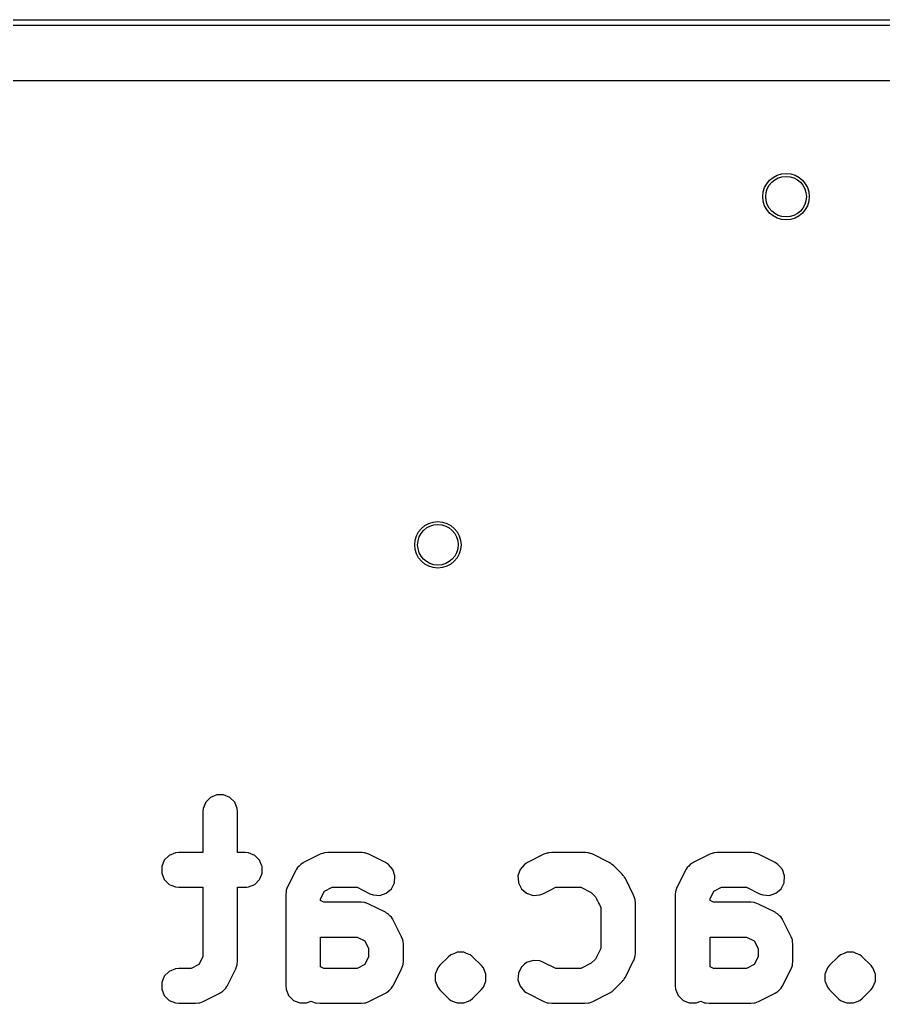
# Model space of a CAD drawing. Header units: millimetres. Extents: x 113.4 to 170.4, y -113 to -74.5.
# Drawn here: x 144.15 to 151.59, y -82.95 to -74.47 of the extents above; entities that cross this region are included whole.
import ezdxf

# ---------------------------------------------------------------- set-up
doc = ezdxf.new("R2010")
doc.units = ezdxf.units.MM
doc.layers.add('B.Cu', color=153, linetype='CONTINUOUS', true_color=0x4d7fc4)

msp = doc.modelspace()

# ---------------------------------------------------------------- linework, layer by layer
at = {"layer": 'B.Cu', "linetype": 'CONTINUOUS'}
for p, q in [((115.4, -74.475), (168.4, -74.475)), ((168.4, -74.525), (115.4, -74.525)), ((115.465892, -75.0005), (168.334108, -75.0005)), ((145.790724, -81.176108), (145.74934, -81.217492)), ((145.844796, -81.15371), (145.790724, -81.176108)), ((145.903324, -81.15371), (145.844796, -81.15371)), ((145.957396, -81.176108), (145.903324, -81.15371)), ((145.99878, -81.217492), (145.957396, -81.176108)), ((145.726942, -81.271566), (145.724395, -81.297433)), ((145.74934, -81.217492), (145.726942, -81.271562)), ((145.726942, -81.271562), (145.726942, -81.271566)), ((146.021178, -81.271564), (145.99878, -81.217492)), ((146.02406, -81.300828), (146.021178, -81.271564)), ((145.724395, -81.297433), (145.72406, -81.300828)), ((145.72406, -81.300828), (145.72406, -81.650828)), ((146.02406, -81.650828), (146.02406, -81.300828)), ((145.433581, -81.676108), (145.392197, -81.717492)), ((145.487653, -81.65371), (145.433581, -81.676108)), ((145.516917, -81.650828), (145.487653, -81.65371)), ((145.72406, -81.650828), (145.516917, -81.650828)), ((146.088345, -81.650828), (146.02406, -81.650828)), ((146.117609, -81.65371), (146.088345, -81.650828)), ((146.171681, -81.676108), (146.117609, -81.65371)), ((146.213065, -81.717492), (146.171681, -81.676108)), ((146.735548, -81.666664), (146.592692, -81.738093)), ((146.763012, -81.656155), (146.735548, -81.666664)), ((146.768386, -81.655773), (146.763012, -81.656155)), ((146.773367, -81.65371), (146.768386, -81.655773)), ((146.802631, -81.650828), (146.773367, -81.65371)), ((147.088346, -81.650828), (146.802631, -81.650828)), ((147.094377, -81.651422), (147.088346, -81.650828)), ((147.11761, -81.65371), (147.094377, -81.651422)), ((147.12259, -81.655773), (147.11761, -81.65371)), ((147.127965, -81.656155), (147.12259, -81.655773)), ((147.155428, -81.666664), (147.127965, -81.656155)), ((147.298285, -81.738093), (147.155428, -81.666664)), ((148.66412, -81.666664), (148.521264, -81.738093)), ((148.691584, -81.656155), (148.66412, -81.666664)), ((148.696958, -81.655773), (148.691584, -81.656155)), ((148.701939, -81.65371), (148.696958, -81.655773)), ((148.731203, -81.650828), (148.701939, -81.65371)), ((149.016917, -81.650828), (148.731203, -81.650828)), ((149.022948, -81.651422), (149.016917, -81.650828)), ((149.046181, -81.65371), (149.022948, -81.651422)), ((149.051161, -81.655773), (149.046181, -81.65371)), ((149.056536, -81.656155), (149.051161, -81.655773)), ((149.083999, -81.666664), (149.056536, -81.656155)), ((149.226856, -81.738093), (149.083999, -81.666664)), ((150.092691, -81.666664), (149.949835, -81.738093)), ((150.120155, -81.656155), (150.092691, -81.666664)), ((150.125529, -81.655773), (150.120155, -81.656155)), ((150.13051, -81.65371), (150.125529, -81.655773)), ((150.159774, -81.650828), (150.13051, -81.65371)), ((150.445489, -81.650828), (150.159774, -81.650828)), ((150.45152, -81.651422), (150.445489, -81.650828)), ((150.474753, -81.65371), (150.45152, -81.651422)), ((150.479733, -81.655773), (150.474753, -81.65371)), ((150.485108, -81.656155), (150.479733, -81.655773)), ((150.512571, -81.666664), (150.485108, -81.656155)), ((150.655428, -81.738093), (150.512571, -81.666664)), ((145.392197, -81.717492), (145.369799, -81.771563)), ((145.369799, -81.771563), (145.369799, -81.771565)), ((145.369799, -81.771565), (145.369799, -81.830092)), ((146.224882, -81.746021), (146.213065, -81.717492)), ((146.230495, -81.759571), (146.224882, -81.746021)), ((146.235463, -81.771564), (146.230495, -81.759571)), ((146.235463, -81.830092), (146.235463, -81.771564)), ((146.541275, -81.780289), (146.531955, -81.795094)), ((146.555482, -81.767967), (146.541275, -81.780289)), ((146.567806, -81.753758), (146.555482, -81.767967)), ((146.582615, -81.744435), (146.567806, -81.753758)), ((146.58549, -81.741943), (146.582615, -81.744435)), ((146.587797, -81.741173), (146.58549, -81.741943)), ((146.592692, -81.738093), (146.587797, -81.741173)), ((147.323171, -81.753758), (147.298285, -81.738093)), ((147.361517, -81.797973), (147.323171, -81.753758)), ((148.496378, -81.753758), (148.458031, -81.797973)), ((148.521264, -81.738093), (148.496378, -81.753758)), ((149.239451, -81.746021), (149.226856, -81.738093)), ((149.243108, -81.747536), (149.239451, -81.746021)), ((149.247225, -81.750915), (149.243108, -81.747536)), ((149.251742, -81.753758), (149.247225, -81.750915)), ((149.254339, -81.756752), (149.251742, -81.753758)), ((149.265839, -81.76619), (149.254339, -81.756752)), ((149.337268, -81.837618), (149.265839, -81.76619)), ((149.898418, -81.780289), (149.889098, -81.795094)), ((149.912625, -81.767967), (149.898418, -81.780289)), ((149.924949, -81.753758), (149.912625, -81.767967)), ((149.939758, -81.744435), (149.924949, -81.753758)), ((149.942633, -81.741943), (149.939758, -81.744435)), ((149.94494, -81.741173), (149.942633, -81.741943)), ((149.949835, -81.738093), (149.94494, -81.741173)), ((150.680314, -81.753758), (150.655428, -81.738093)), ((150.695754, -81.771562), (150.680314, -81.753758)), ((150.695757, -81.771565), (150.695754, -81.771562)), ((150.71866, -81.797973), (150.695757, -81.771565)), ((145.369799, -81.830092), (145.392197, -81.884164)), ((146.213065, -81.884164), (146.217903, -81.872483)), ((146.217903, -81.872482), (146.232346, -81.837618)), ((146.217903, -81.872483), (146.217903, -81.872482)), ((146.232346, -81.837618), (146.235463, -81.830092)), ((146.52561, -81.805175), (146.454182, -81.948032)), ((146.528688, -81.800284), (146.52561, -81.805175)), ((146.529459, -81.797973), (146.528688, -81.800284)), ((146.531955, -81.795094), (146.529459, -81.797973)), ((147.380024, -81.853494), (147.361517, -81.797973)), ((147.375876, -81.911876), (147.380025, -81.853496)), ((147.380024, -81.853495), (147.380024, -81.853494)), ((147.380025, -81.853496), (147.380024, -81.853495)), ((148.458031, -81.797973), (148.439524, -81.853496)), ((148.439524, -81.853496), (148.443236, -81.905728)), ((149.34671, -81.849123), (149.337268, -81.837618)), ((149.349702, -81.851718), (149.34671, -81.849123)), ((149.352541, -81.856228), (149.349702, -81.851718)), ((149.355923, -81.860349), (149.352541, -81.856228)), ((149.357438, -81.864008), (149.355923, -81.860349)), ((149.365367, -81.876603), (149.357438, -81.864008)), ((149.882753, -81.805175), (149.811325, -81.948032)), ((149.885831, -81.800284), (149.882753, -81.805175)), ((149.886602, -81.797973), (149.885831, -81.800284)), ((149.889098, -81.795094), (149.886602, -81.797973)), ((150.737168, -81.853496), (150.71866, -81.797973)), ((150.733019, -81.911876), (150.737168, -81.853496)), ((145.392197, -81.884164), (145.43358, -81.925547)), ((145.43358, -81.925547), (145.433581, -81.925548)), ((145.433581, -81.925548), (145.448937, -81.931909)), ((145.448937, -81.931909), (145.487653, -81.947946)), ((145.487653, -81.947946), (145.516917, -81.950828)), ((145.516917, -81.950828), (145.60006, -81.950828)), ((145.60006, -81.950828), (145.72406, -81.950828)), ((145.72406, -81.950828), (145.72406, -82.551132)), ((146.02406, -82.068148), (146.02406, -81.950828)), ((146.02406, -81.950828), (146.088345, -81.950828)), ((146.088345, -81.950828), (146.102578, -81.949426)), ((146.102578, -81.949426), (146.102579, -81.949426)), ((146.102579, -81.949426), (146.117609, -81.947946)), ((146.117609, -81.947946), (146.171681, -81.925548)), ((146.171681, -81.925548), (146.213065, -81.884164)), ((146.454182, -81.948032), (146.443672, -81.975496)), ((146.771577, -81.98406), (146.838041, -81.950828)), ((146.838041, -81.950828), (147.052936, -81.950828)), ((147.052936, -81.950828), (147.16412, -82.006421)), ((147.349702, -81.964225), (147.375876, -81.911876)), ((148.443236, -81.905728), (148.443673, -81.911876)), ((148.443673, -81.911876), (148.443673, -81.911877)), ((148.443673, -81.911877), (148.469691, -81.963912)), ((148.710812, -81.978729), (148.766613, -81.950828)), ((148.766613, -81.950828), (148.981507, -81.950828)), ((148.981507, -81.950828), (149.070921, -81.995535)), ((149.436795, -82.019461), (149.365367, -81.876603)), ((149.811325, -81.948032), (149.800815, -81.975496)), ((150.12872, -81.98406), (150.195184, -81.950828)), ((150.195184, -81.950828), (150.410079, -81.950828)), ((150.410079, -81.950828), (150.521263, -82.006421)), ((150.706845, -81.964225), (150.733019, -81.911876)), ((146.441228, -81.98585), (146.438346, -82.015114)), ((146.438346, -82.015114), (146.438346, -82.800828)), ((146.44329, -81.980871), (146.441228, -81.98585)), ((146.443672, -81.975496), (146.44329, -81.980871)), ((146.738346, -82.050523), (146.771577, -81.98406)), ((147.16412, -82.006421), (147.191584, -82.01693)), ((147.191584, -82.01693), (147.249964, -82.021079)), ((147.249964, -82.021079), (147.305486, -82.002572)), ((147.305486, -82.002572), (147.318338, -81.991425)), ((147.318338, -81.991425), (147.318455, -81.991323)), ((147.318455, -81.991323), (147.349702, -81.964225)), ((148.469691, -81.963912), (148.469847, -81.964225)), ((148.469847, -81.964225), (148.514062, -82.002572)), ((148.514062, -82.002572), (148.569585, -82.021079)), ((148.569585, -82.021079), (148.627965, -82.01693)), ((148.627965, -82.01693), (148.655428, -82.006421)), ((148.655428, -82.006421), (148.710812, -81.978729)), ((149.070921, -81.995535), (149.107925, -82.032539)), ((149.107925, -82.032539), (149.116923, -82.050535)), ((149.447305, -82.046924), (149.436795, -82.019461)), ((149.798371, -81.98585), (149.795489, -82.015114)), ((149.795489, -82.015114), (149.795489, -82.800828)), ((149.800433, -81.980871), (149.798371, -81.98585)), ((149.800815, -81.975496), (149.800433, -81.980871)), ((150.095489, -82.050523), (150.12872, -81.98406)), ((150.521263, -82.006421), (150.548727, -82.01693)), ((150.548727, -82.01693), (150.607107, -82.021079)), ((150.607107, -82.021079), (150.662629, -82.002572)), ((150.662629, -82.002572), (150.675481, -81.991425)), ((150.675481, -81.991425), (150.675598, -81.991323)), ((150.675598, -81.991323), (150.706845, -81.964225)), ((146.02406, -82.586542), (146.02406, -82.068148)), ((146.738346, -82.065266), (146.738346, -82.050523)), ((146.766613, -82.0794), (146.738346, -82.065266)), ((147.088346, -82.0794), (146.766613, -82.0794)), ((147.11761, -82.082282), (147.088346, -82.0794)), ((147.122588, -82.084344), (147.11761, -82.082282)), ((147.127964, -82.084726), (147.122588, -82.084344)), ((147.155428, -82.095236), (147.127964, -82.084726)), ((147.298285, -82.166664), (147.155428, -82.095236)), ((149.116923, -82.050535), (149.120292, -82.057272)), ((149.120292, -82.057272), (149.120295, -82.057278)), ((149.120295, -82.057278), (149.12058, -82.057848)), ((149.12058, -82.057848), (149.125261, -82.06721)), ((149.125261, -82.06721), (149.131356, -82.0794)), ((149.131356, -82.0794), (149.131553, -82.079794)), ((149.131553, -82.079794), (149.132696, -82.08208)), ((149.132696, -82.08208), (149.132797, -82.082282)), ((149.132797, -82.082282), (149.13385, -82.084388)), ((149.13385, -82.084388), (149.134019, -82.084726)), ((149.134019, -82.084726), (149.134926, -82.08654)), ((149.134926, -82.08654), (149.134927, -82.086542)), ((149.134927, -82.086542), (149.139426, -82.09554)), ((149.139426, -82.09554), (149.13954, -82.095769)), ((149.13954, -82.095769), (149.152631, -82.121951)), ((149.152631, -82.121951), (149.152631, -82.479704)), ((149.447686, -82.052299), (149.447305, -82.046924)), ((149.449749, -82.057278), (149.447686, -82.052299)), ((149.452631, -82.086542), (149.449749, -82.057278)), ((149.452631, -82.515114), (149.452631, -82.086542)), ((150.095489, -82.065266), (150.095489, -82.050523)), ((150.123756, -82.0794), (150.095489, -82.065266)), ((150.445489, -82.0794), (150.123756, -82.0794)), ((150.474753, -82.082282), (150.445489, -82.0794)), ((150.479731, -82.084344), (150.474753, -82.082282)), ((150.485107, -82.084726), (150.479731, -82.084344)), ((150.512571, -82.095236), (150.485107, -82.084726)), ((150.655428, -82.166664), (150.512571, -82.095236)), ((147.303179, -82.169744), (147.298285, -82.166664)), ((147.305487, -82.170514), (147.303179, -82.169744)), ((147.30836, -82.173006), (147.305487, -82.170514)), ((147.319927, -82.180287), (147.30836, -82.173006)), ((147.323171, -82.182329), (147.319927, -82.180287)), ((147.327425, -82.187235), (147.323171, -82.182329)), ((147.335495, -82.19654), (147.327425, -82.187235)), ((147.349702, -82.208861), (147.335495, -82.19654)), ((147.359023, -82.223668), (147.349702, -82.208861)), ((150.660322, -82.169744), (150.655428, -82.166664)), ((150.66263, -82.170514), (150.660322, -82.169744)), ((150.665503, -82.173006), (150.66263, -82.170514)), ((150.67707, -82.180287), (150.665503, -82.173006)), ((150.680314, -82.182329), (150.67707, -82.180287)), ((150.684568, -82.187235), (150.680314, -82.182329)), ((150.692638, -82.19654), (150.684568, -82.187235)), ((150.706845, -82.208861), (150.692638, -82.19654)), ((150.716166, -82.223668), (150.706845, -82.208861)), ((147.361511, -82.226538), (147.359023, -82.223668)), ((147.361513, -82.22654), (147.361511, -82.226538)), ((147.361517, -82.226544), (147.361513, -82.22654)), ((147.362286, -82.228852), (147.361517, -82.226544)), ((147.364959, -82.233098), (147.362286, -82.228852)), ((147.36496, -82.2331), (147.364959, -82.233098)), ((147.365367, -82.233746), (147.36496, -82.2331)), ((147.436795, -82.376604), (147.365367, -82.233746)), ((150.718654, -82.226538), (150.716166, -82.223668)), ((150.718656, -82.22654), (150.718654, -82.226538)), ((150.71866, -82.226544), (150.718656, -82.22654)), ((150.719429, -82.228852), (150.71866, -82.226544)), ((150.722102, -82.233098), (150.719429, -82.228852)), ((150.722103, -82.2331), (150.722102, -82.233098)), ((150.72251, -82.233746), (150.722103, -82.2331)), ((150.793938, -82.376604), (150.72251, -82.233746)), ((146.738346, -82.636694), (146.738346, -82.3794)), ((146.738346, -82.3794), (147.052936, -82.3794)), ((147.052936, -82.3794), (147.119399, -82.41263)), ((147.447305, -82.404067), (147.436795, -82.376604)), ((150.095489, -82.636694), (150.095489, -82.3794)), ((150.095489, -82.3794), (150.410079, -82.3794)), ((150.410079, -82.3794), (150.476542, -82.41263)), ((150.804448, -82.404067), (150.793938, -82.376604)), ((147.119399, -82.41263), (147.152631, -82.479094)), ((147.447686, -82.409442), (147.447305, -82.404067)), ((147.449749, -82.414421), (147.447686, -82.409442)), ((147.452631, -82.443685), (147.449749, -82.414421)), ((147.452631, -82.586542), (147.452631, -82.443685)), ((150.476542, -82.41263), (150.509774, -82.479094)), ((150.804829, -82.409442), (150.804448, -82.404067)), ((150.806892, -82.414421), (150.804829, -82.409442)), ((150.809774, -82.443685), (150.806892, -82.414421)), ((150.809774, -82.586542), (150.809774, -82.443685)), ((145.72406, -82.551132), (145.690827, -82.617596)), ((147.152631, -82.551132), (147.119399, -82.617596)), ((147.152631, -82.479094), (147.152631, -82.551132)), ((147.839423, -82.551905), (147.767994, -82.623334)), ((147.862154, -82.53325), (147.839423, -82.551905)), ((147.893828, -82.52013), (147.862154, -82.53325)), ((147.916225, -82.510853), (147.893828, -82.52013)), ((147.974753, -82.510853), (147.916225, -82.510853)), ((147.99715, -82.52013), (147.974753, -82.510853)), ((148.028824, -82.53325), (147.99715, -82.52013)), ((148.028825, -82.533251), (148.028824, -82.53325)), ((148.042388, -82.544382), (148.028825, -82.533251)), ((148.051556, -82.551906), (148.042388, -82.544382)), ((148.122984, -82.623335), (148.051556, -82.551906)), ((149.152631, -82.479704), (149.107924, -82.569117)), ((149.447305, -82.554721), (149.447686, -82.549356)), ((149.447686, -82.549356), (149.449749, -82.544378)), ((149.449749, -82.544378), (149.452631, -82.515114)), ((150.509774, -82.551132), (150.476542, -82.617596)), ((150.509774, -82.479094), (150.509774, -82.551132)), ((151.196566, -82.551905), (151.125137, -82.623334)), ((151.219297, -82.53325), (151.196566, -82.551905)), ((151.250971, -82.52013), (151.219297, -82.53325)), ((151.273368, -82.510853), (151.250971, -82.52013)), ((151.331896, -82.510853), (151.273368, -82.510853)), ((151.354293, -82.52013), (151.331896, -82.510853)), ((151.385967, -82.53325), (151.354293, -82.52013)), ((151.385968, -82.533251), (151.385967, -82.53325)), ((151.399531, -82.544382), (151.385968, -82.533251)), ((151.408699, -82.551906), (151.399531, -82.544382)), ((151.480127, -82.623335), (151.408699, -82.551906)), ((145.690827, -82.617596), (145.624364, -82.650828)), ((146.008224, -82.653624), (146.018734, -82.626161)), ((146.018734, -82.626151), (146.018735, -82.626146)), ((146.018734, -82.626161), (146.018734, -82.626151)), ((146.018735, -82.626146), (146.019116, -82.620783)), ((146.019116, -82.620783), (146.021172, -82.615819)), ((146.021172, -82.615819), (146.021174, -82.615813)), ((146.021174, -82.615813), (146.021178, -82.615806)), ((146.021178, -82.615806), (146.02406, -82.586542)), ((146.766613, -82.650828), (146.738346, -82.636694)), ((147.119399, -82.617596), (147.052936, -82.650828)), ((147.436796, -82.653623), (147.447305, -82.62616)), ((147.447305, -82.62616), (147.447505, -82.623334)), ((147.447505, -82.623334), (147.447592, -82.622104)), ((147.447592, -82.622102), (147.447686, -82.620784)), ((147.447592, -82.622104), (147.447592, -82.622102)), ((147.447686, -82.620784), (147.449371, -82.616718)), ((147.449371, -82.616718), (147.449376, -82.616703)), ((147.449376, -82.616703), (147.449749, -82.615806)), ((147.449749, -82.615806), (147.452631, -82.586542)), ((147.767994, -82.623334), (147.749339, -82.646065)), ((148.125297, -82.626154), (148.122984, -82.623335)), ((148.139068, -82.642934), (148.125297, -82.626154)), ((148.469847, -82.637433), (148.443672, -82.689782)), ((148.475579, -82.632462), (148.469847, -82.637433)), ((148.480626, -82.628085), (148.475579, -82.632462)), ((148.49729, -82.613632), (148.480626, -82.628085)), ((148.514062, -82.599086), (148.49729, -82.613632)), ((148.569584, -82.580578), (148.514062, -82.599086)), ((148.627964, -82.584726), (148.569584, -82.580578)), ((148.655428, -82.595236), (148.627964, -82.584726)), ((148.766613, -82.650828), (148.655428, -82.595236)), ((149.070919, -82.606122), (148.981507, -82.650828)), ((149.107924, -82.569117), (149.070919, -82.606122)), ((149.365367, -82.725053), (149.436795, -82.582195)), ((149.436795, -82.582195), (149.437414, -82.580577)), ((149.437414, -82.580577), (149.447302, -82.554741)), ((149.447302, -82.554738), (149.447305, -82.554732)), ((149.447302, -82.554741), (149.447302, -82.554738)), ((149.447305, -82.554725), (149.447305, -82.554721)), ((149.447305, -82.554732), (149.447305, -82.554725)), ((150.123756, -82.650828), (150.095489, -82.636694)), ((150.476542, -82.617596), (150.410079, -82.650828)), ((150.793939, -82.653623), (150.804448, -82.62616)), ((150.804448, -82.62616), (150.804648, -82.623334)), ((150.804648, -82.623334), (150.804735, -82.622104)), ((150.804735, -82.622102), (150.804829, -82.620784)), ((150.804735, -82.622104), (150.804735, -82.622102)), ((150.804829, -82.620784), (150.806514, -82.616718)), ((150.806514, -82.616718), (150.806519, -82.616703)), ((150.806519, -82.616703), (150.806892, -82.615806)), ((150.806892, -82.615806), (150.809774, -82.586542)), ((151.125137, -82.623334), (151.106482, -82.646065)), ((151.48244, -82.626154), (151.480127, -82.623335)), ((151.496211, -82.642934), (151.48244, -82.626154)), ((145.392197, -82.717492), (145.369799, -82.771564)), ((145.433581, -82.676108), (145.392197, -82.717492)), ((145.487653, -82.65371), (145.433581, -82.676108)), ((145.516917, -82.650828), (145.487653, -82.65371)), ((145.624364, -82.650828), (145.516917, -82.650828)), ((145.936795, -82.796482), (146.008224, -82.653624)), ((147.052936, -82.650828), (146.766613, -82.650828)), ((147.366376, -82.794463), (147.436796, -82.653623)), ((147.729169, -82.694762), (147.726942, -82.700138)), ((147.726942, -82.700138), (147.726942, -82.758664)), ((147.749339, -82.646065), (147.729169, -82.694762)), ((148.141638, -82.646065), (148.139068, -82.642934)), ((148.164035, -82.700138), (148.141638, -82.646065)), ((148.164034, -82.731216), (148.164035, -82.700138)), ((148.443672, -82.689782), (148.439524, -82.748162)), ((148.795885, -82.650828), (148.766613, -82.650828)), ((148.952235, -82.650828), (148.795885, -82.650828)), ((148.981507, -82.650828), (148.952235, -82.650828)), ((150.410079, -82.650828), (150.123756, -82.650828)), ((150.723519, -82.794463), (150.793939, -82.653623)), ((151.086312, -82.694762), (151.084085, -82.700138)), ((151.084085, -82.700138), (151.084085, -82.758664)), ((151.106482, -82.646065), (151.086312, -82.694762)), ((151.498781, -82.646065), (151.496211, -82.642934)), ((151.521178, -82.700138), (151.498781, -82.646065)), ((151.521177, -82.731216), (151.521178, -82.700138)), ((145.369799, -82.771564), (145.369799, -82.830092)), ((145.92113, -82.821368), (145.930452, -82.806558)), ((145.930452, -82.806558), (145.932945, -82.803684)), ((145.932945, -82.803684), (145.933714, -82.801376)), ((145.933714, -82.801376), (145.936795, -82.796482)), ((146.438346, -82.800828), (146.441022, -82.828003)), ((147.349703, -82.821367), (147.359023, -82.806559)), ((147.359023, -82.806559), (147.361517, -82.803684)), ((147.361517, -82.803684), (147.362286, -82.801374)), ((147.362286, -82.801374), (147.365367, -82.796481)), ((147.365367, -82.796481), (147.366376, -82.794463)), ((147.726942, -82.758664), (147.729168, -82.764037)), ((147.729168, -82.764037), (147.749339, -82.812735)), ((148.141638, -82.812736), (148.164034, -82.758663)), ((148.164034, -82.758663), (148.164034, -82.731216)), ((148.439524, -82.748162), (148.458032, -82.803684)), ((148.458032, -82.803684), (148.496379, -82.847899)), ((149.26584, -82.835466), (149.337269, -82.764037)), ((149.337269, -82.764037), (149.34671, -82.752532)), ((149.34671, -82.752532), (149.349702, -82.749938)), ((149.349702, -82.749938), (149.35254, -82.745428)), ((149.35254, -82.745428), (149.355924, -82.741306)), ((149.355924, -82.741306), (149.355925, -82.741303)), ((149.355925, -82.741301), (149.355928, -82.741295)), ((149.355925, -82.741303), (149.355925, -82.741301)), ((149.355928, -82.741295), (149.35744, -82.737644)), ((149.35744, -82.737644), (149.363043, -82.728742)), ((149.363043, -82.728742), (149.363048, -82.728735)), ((149.363048, -82.728735), (149.365367, -82.725053)), ((149.795489, -82.800828), (149.798165, -82.828003)), ((150.706846, -82.821367), (150.716166, -82.806559)), ((150.716166, -82.806559), (150.71866, -82.803684)), ((150.71866, -82.803684), (150.719429, -82.801374)), ((150.719429, -82.801374), (150.72251, -82.796481)), ((150.72251, -82.796481), (150.723519, -82.794463)), ((151.084085, -82.758664), (151.086311, -82.764037)), ((151.086311, -82.764037), (151.106482, -82.812735)), ((151.498781, -82.812736), (151.521177, -82.758663)), ((151.521177, -82.758663), (151.521177, -82.731216)), ((145.369799, -82.830092), (145.392197, -82.884164)), ((145.392197, -82.884164), (145.433581, -82.925548)), ((145.726856, -82.934992), (145.869713, -82.863564)), ((145.869713, -82.863564), (145.870365, -82.863153)), ((145.870365, -82.863153), (145.870368, -82.863151)), ((145.870368, -82.863151), (145.874607, -82.860483)), ((145.874607, -82.860483), (145.876909, -82.859715)), ((145.876909, -82.859715), (145.876911, -82.859715)), ((145.876911, -82.859715), (145.876915, -82.859714)), ((145.876915, -82.859714), (145.876917, -82.859711)), ((145.876917, -82.859711), (145.876921, -82.859708)), ((145.876921, -82.859708), (145.879789, -82.857221)), ((145.879789, -82.857221), (145.887809, -82.852172)), ((145.887809, -82.852172), (145.887817, -82.852167)), ((145.887817, -82.852167), (145.894599, -82.847899)), ((145.894599, -82.847899), (145.901148, -82.840346)), ((145.901148, -82.840346), (145.901155, -82.840338)), ((145.901155, -82.840338), (145.906921, -82.83369)), ((145.906921, -82.83369), (145.913569, -82.827924)), ((145.913569, -82.827924), (145.913577, -82.827917)), ((145.913577, -82.827917), (145.92113, -82.821368)), ((146.441022, -82.828003), (146.441228, -82.830092)), ((146.441228, -82.830092), (146.463626, -82.884164)), ((146.463626, -82.884164), (146.50501, -82.925548)), ((147.155428, -82.934992), (147.298285, -82.863564)), ((147.298285, -82.863564), (147.298935, -82.863154)), ((147.298935, -82.863154), (147.298939, -82.863151)), ((147.298939, -82.863151), (147.303177, -82.860484)), ((147.303177, -82.860484), (147.305482, -82.859715)), ((147.305482, -82.859715), (147.305484, -82.859715)), ((147.305484, -82.859715), (147.305488, -82.859714)), ((147.305488, -82.859714), (147.30549, -82.859711)), ((147.30549, -82.859711), (147.305494, -82.859708)), ((147.305494, -82.859708), (147.308364, -82.857219)), ((147.308364, -82.857219), (147.31639, -82.852167)), ((147.31639, -82.852167), (147.316394, -82.852164)), ((147.316394, -82.852164), (147.323171, -82.847899)), ((147.323171, -82.847899), (147.329713, -82.840354)), ((147.329713, -82.840354), (147.32972, -82.840346)), ((147.32972, -82.840346), (147.335492, -82.833691)), ((147.335492, -82.833691), (147.342141, -82.827924)), ((147.342141, -82.827924), (147.342149, -82.827917)), ((147.342149, -82.827917), (147.349703, -82.821367)), ((147.749339, -82.812735), (147.74934, -82.812736)), ((147.74934, -82.812736), (147.767984, -82.835454)), ((147.767984, -82.835454), (147.767989, -82.83546)), ((147.767989, -82.83546), (147.767995, -82.835467)), ((147.767995, -82.835467), (147.839424, -82.906895)), ((148.051555, -82.906894), (148.122983, -82.835466)), ((148.122983, -82.835466), (148.122992, -82.835454)), ((148.122992, -82.835454), (148.122993, -82.835452)), ((148.122993, -82.835452), (148.139428, -82.815429)), ((148.139428, -82.815429), (148.141637, -82.812737)), ((148.141636, -82.812737), (148.141638, -82.812736)), ((148.141637, -82.812737), (148.141636, -82.812737)), ((148.496379, -82.847899), (148.511186, -82.85722)), ((148.511186, -82.85722), (148.521264, -82.863564)), ((148.521264, -82.863564), (148.521275, -82.863569)), ((148.521275, -82.863569), (148.664122, -82.934992)), ((149.083999, -82.934992), (149.226856, -82.863564)), ((149.226856, -82.863564), (149.237127, -82.857097)), ((149.237127, -82.857097), (149.237132, -82.857094)), ((149.237132, -82.857094), (149.239449, -82.855636)), ((149.239449, -82.855636), (149.243095, -82.854126)), ((149.243095, -82.854126), (149.243098, -82.854125)), ((149.243098, -82.854125), (149.243109, -82.854121)), ((149.243109, -82.854121), (149.245027, -82.852545)), ((149.245027, -82.852545), (149.247233, -82.850735)), ((149.247233, -82.850735), (149.251742, -82.847899)), ((149.251742, -82.847899), (149.254336, -82.844906)), ((149.254336, -82.844906), (149.259884, -82.840354)), ((149.259884, -82.840354), (149.26584, -82.835466)), ((149.798165, -82.828003), (149.798371, -82.830092)), ((149.798371, -82.830092), (149.820769, -82.884164)), ((149.820769, -82.884164), (149.862153, -82.925548)), ((150.512571, -82.934992), (150.655428, -82.863564)), ((150.655428, -82.863564), (150.656078, -82.863154)), ((150.656078, -82.863154), (150.656082, -82.863151)), ((150.656082, -82.863151), (150.66032, -82.860484)), ((150.66032, -82.860484), (150.662625, -82.859715)), ((150.662625, -82.859715), (150.662627, -82.859715)), ((150.662627, -82.859715), (150.662631, -82.859714)), ((150.662631, -82.859714), (150.662633, -82.859711)), ((150.662633, -82.859711), (150.662637, -82.859708)), ((150.662637, -82.859708), (150.665507, -82.857219)), ((150.665507, -82.857219), (150.673533, -82.852167)), ((150.673533, -82.852167), (150.673537, -82.852164)), ((150.673537, -82.852164), (150.680314, -82.847899)), ((150.680314, -82.847899), (150.686856, -82.840354)), ((150.686856, -82.840354), (150.686863, -82.840346)), ((150.686863, -82.840346), (150.692635, -82.833691)), ((150.692635, -82.833691), (150.699284, -82.827924)), ((150.699284, -82.827924), (150.699292, -82.827917)), ((150.699292, -82.827917), (150.706846, -82.821367)), ((151.106482, -82.812735), (151.106483, -82.812736)), ((151.106483, -82.812736), (151.125127, -82.835454)), ((151.125127, -82.835454), (151.125132, -82.83546)), ((151.125132, -82.83546), (151.125138, -82.835467)), ((151.125138, -82.835467), (151.196567, -82.906895)), ((151.408698, -82.906894), (151.480126, -82.835466)), ((151.480126, -82.835466), (151.480135, -82.835454)), ((151.480135, -82.835454), (151.480136, -82.835452)), ((151.480136, -82.835452), (151.496571, -82.815429)), ((151.496571, -82.815429), (151.49878, -82.812737)), ((151.498779, -82.812737), (151.498781, -82.812736)), ((151.49878, -82.812737), (151.498779, -82.812737)), ((145.433581, -82.925548), (145.487648, -82.947944)), ((145.487648, -82.947944), (145.487653, -82.947946)), ((145.487653, -82.947946), (145.516917, -82.950828)), ((145.516917, -82.950828), (145.516921, -82.950828)), ((145.516921, -82.950828), (145.659772, -82.950828)), ((145.659772, -82.950828), (145.659774, -82.950828)), ((145.659774, -82.950828), (145.689038, -82.947946)), ((145.689038, -82.947946), (145.694016, -82.945883)), ((145.694016, -82.945883), (145.699392, -82.945502)), ((145.699392, -82.945502), (145.726856, -82.934992)), ((146.50501, -82.925548), (146.559077, -82.947944)), ((146.559077, -82.947944), (146.559082, -82.947946)), ((146.559082, -82.947946), (146.559083, -82.947946)), ((146.559083, -82.947946), (146.61761, -82.947946)), ((146.61761, -82.947946), (146.657217, -82.931539)), ((146.657217, -82.931539), (146.664122, -82.934992)), ((146.664122, -82.934992), (146.691581, -82.9455)), ((146.691581, -82.9455), (146.691583, -82.945501)), ((146.691583, -82.945501), (146.691585, -82.945502)), ((146.691585, -82.945502), (146.691586, -82.945502)), ((146.691586, -82.945502), (146.69696, -82.945883)), ((146.69696, -82.945883), (146.701937, -82.947945)), ((146.701937, -82.947945), (146.701939, -82.947946)), ((146.701939, -82.947946), (146.731203, -82.950828)), ((146.731203, -82.950828), (146.731206, -82.950828)), ((146.731206, -82.950828), (147.088344, -82.950828)), ((147.088344, -82.950828), (147.088346, -82.950828)), ((147.088346, -82.950828), (147.11761, -82.947946)), ((147.11761, -82.947946), (147.122588, -82.945883)), ((147.122588, -82.945883), (147.127964, -82.945502)), ((147.127964, -82.945502), (147.155428, -82.934992)), ((147.839424, -82.906895), (147.839553, -82.907001)), ((147.839553, -82.907001), (147.848406, -82.914266)), ((147.848406, -82.914266), (147.848407, -82.914267)), ((147.848407, -82.914267), (147.862153, -82.925548)), ((147.862153, -82.925548), (147.862154, -82.925549)), ((147.862154, -82.925549), (147.884952, -82.934992)), ((147.884952, -82.934992), (147.891061, -82.937522)), ((147.891061, -82.937522), (147.891062, -82.937523)), ((147.891062, -82.937523), (147.916223, -82.947945)), ((147.916223, -82.947945), (147.916225, -82.947946)), ((147.916225, -82.947946), (147.916226, -82.947946)), ((147.916226, -82.947946), (147.974752, -82.947946)), ((147.974752, -82.947946), (147.974753, -82.947946)), ((147.974753, -82.947946), (148.006026, -82.934992)), ((148.006026, -82.934992), (148.028824, -82.925549)), ((148.028824, -82.925549), (148.051555, -82.906894)), ((148.664122, -82.934992), (148.69158, -82.9455)), ((148.69158, -82.9455), (148.691585, -82.945502)), ((148.691585, -82.945502), (148.691589, -82.945502)), ((148.691589, -82.945502), (148.69159, -82.945502)), ((148.69159, -82.945502), (148.69696, -82.945883)), ((148.69696, -82.945883), (148.701937, -82.947945)), ((148.701937, -82.947945), (148.701939, -82.947946)), ((148.701939, -82.947946), (148.731203, -82.950828)), ((148.731203, -82.950828), (148.731206, -82.950828)), ((148.731206, -82.950828), (149.016915, -82.950828)), ((149.016915, -82.950828), (149.016917, -82.950828)), ((149.016917, -82.950828), (149.046181, -82.947946)), ((149.046181, -82.947946), (149.051159, -82.945883)), ((149.051159, -82.945883), (149.056535, -82.945502)), ((149.056535, -82.945502), (149.083999, -82.934992)), ((149.862153, -82.925548), (149.91622, -82.947944)), ((149.91622, -82.947944), (149.916225, -82.947946)), ((149.916225, -82.947946), (149.916226, -82.947946)), ((149.916226, -82.947946), (149.974753, -82.947946)), ((149.974753, -82.947946), (150.01436, -82.931539)), ((150.01436, -82.931539), (150.021265, -82.934992)), ((150.021265, -82.934992), (150.048724, -82.9455)), ((150.048724, -82.9455), (150.048726, -82.945501)), ((150.048726, -82.945501), (150.048728, -82.945502)), ((150.048728, -82.945502), (150.048729, -82.945502)), ((150.048729, -82.945502), (150.054103, -82.945883)), ((150.054103, -82.945883), (150.05908, -82.947945)), ((150.05908, -82.947945), (150.059082, -82.947946)), ((150.059082, -82.947946), (150.088346, -82.950828)), ((150.088346, -82.950828), (150.088349, -82.950828)), ((150.088349, -82.950828), (150.445487, -82.950828)), ((150.445487, -82.950828), (150.445489, -82.950828)), ((150.445489, -82.950828), (150.474753, -82.947946)), ((150.474753, -82.947946), (150.479731, -82.945883)), ((150.479731, -82.945883), (150.485107, -82.945502)), ((150.485107, -82.945502), (150.512571, -82.934992)), ((151.196567, -82.906895), (151.196696, -82.907001)), ((151.196696, -82.907001), (151.205549, -82.914266)), ((151.205549, -82.914266), (151.20555, -82.914267)), ((151.20555, -82.914267), (151.219296, -82.925548)), ((151.219296, -82.925548), (151.219297, -82.925549)), ((151.219297, -82.925549), (151.242095, -82.934992)), ((151.242095, -82.934992), (151.248204, -82.937522)), ((151.248204, -82.937522), (151.248205, -82.937523)), ((151.248205, -82.937523), (151.273366, -82.947945)), ((151.273366, -82.947945), (151.273368, -82.947946)), ((151.273368, -82.947946), (151.273369, -82.947946)), ((151.273369, -82.947946), (151.331895, -82.947946)), ((151.331895, -82.947946), (151.331896, -82.947946)), ((151.331896, -82.947946), (151.363169, -82.934992)), ((151.363169, -82.934992), (151.385967, -82.925549)), ((151.385967, -82.925549), (151.408698, -82.906894))]:
    msp.add_line(p, q, dxfattribs=at)
at = {"layer": 'B.Cu'}
for centre, radius in [((150.75, -76), 0.2), ((150.75, -76), 0.175), ((147.75, -79), 0.2), ((147.75, -79), 0.175)]:
    msp.add_circle(centre, radius, dxfattribs=at)

doc.saveas('drawing.dxf')
